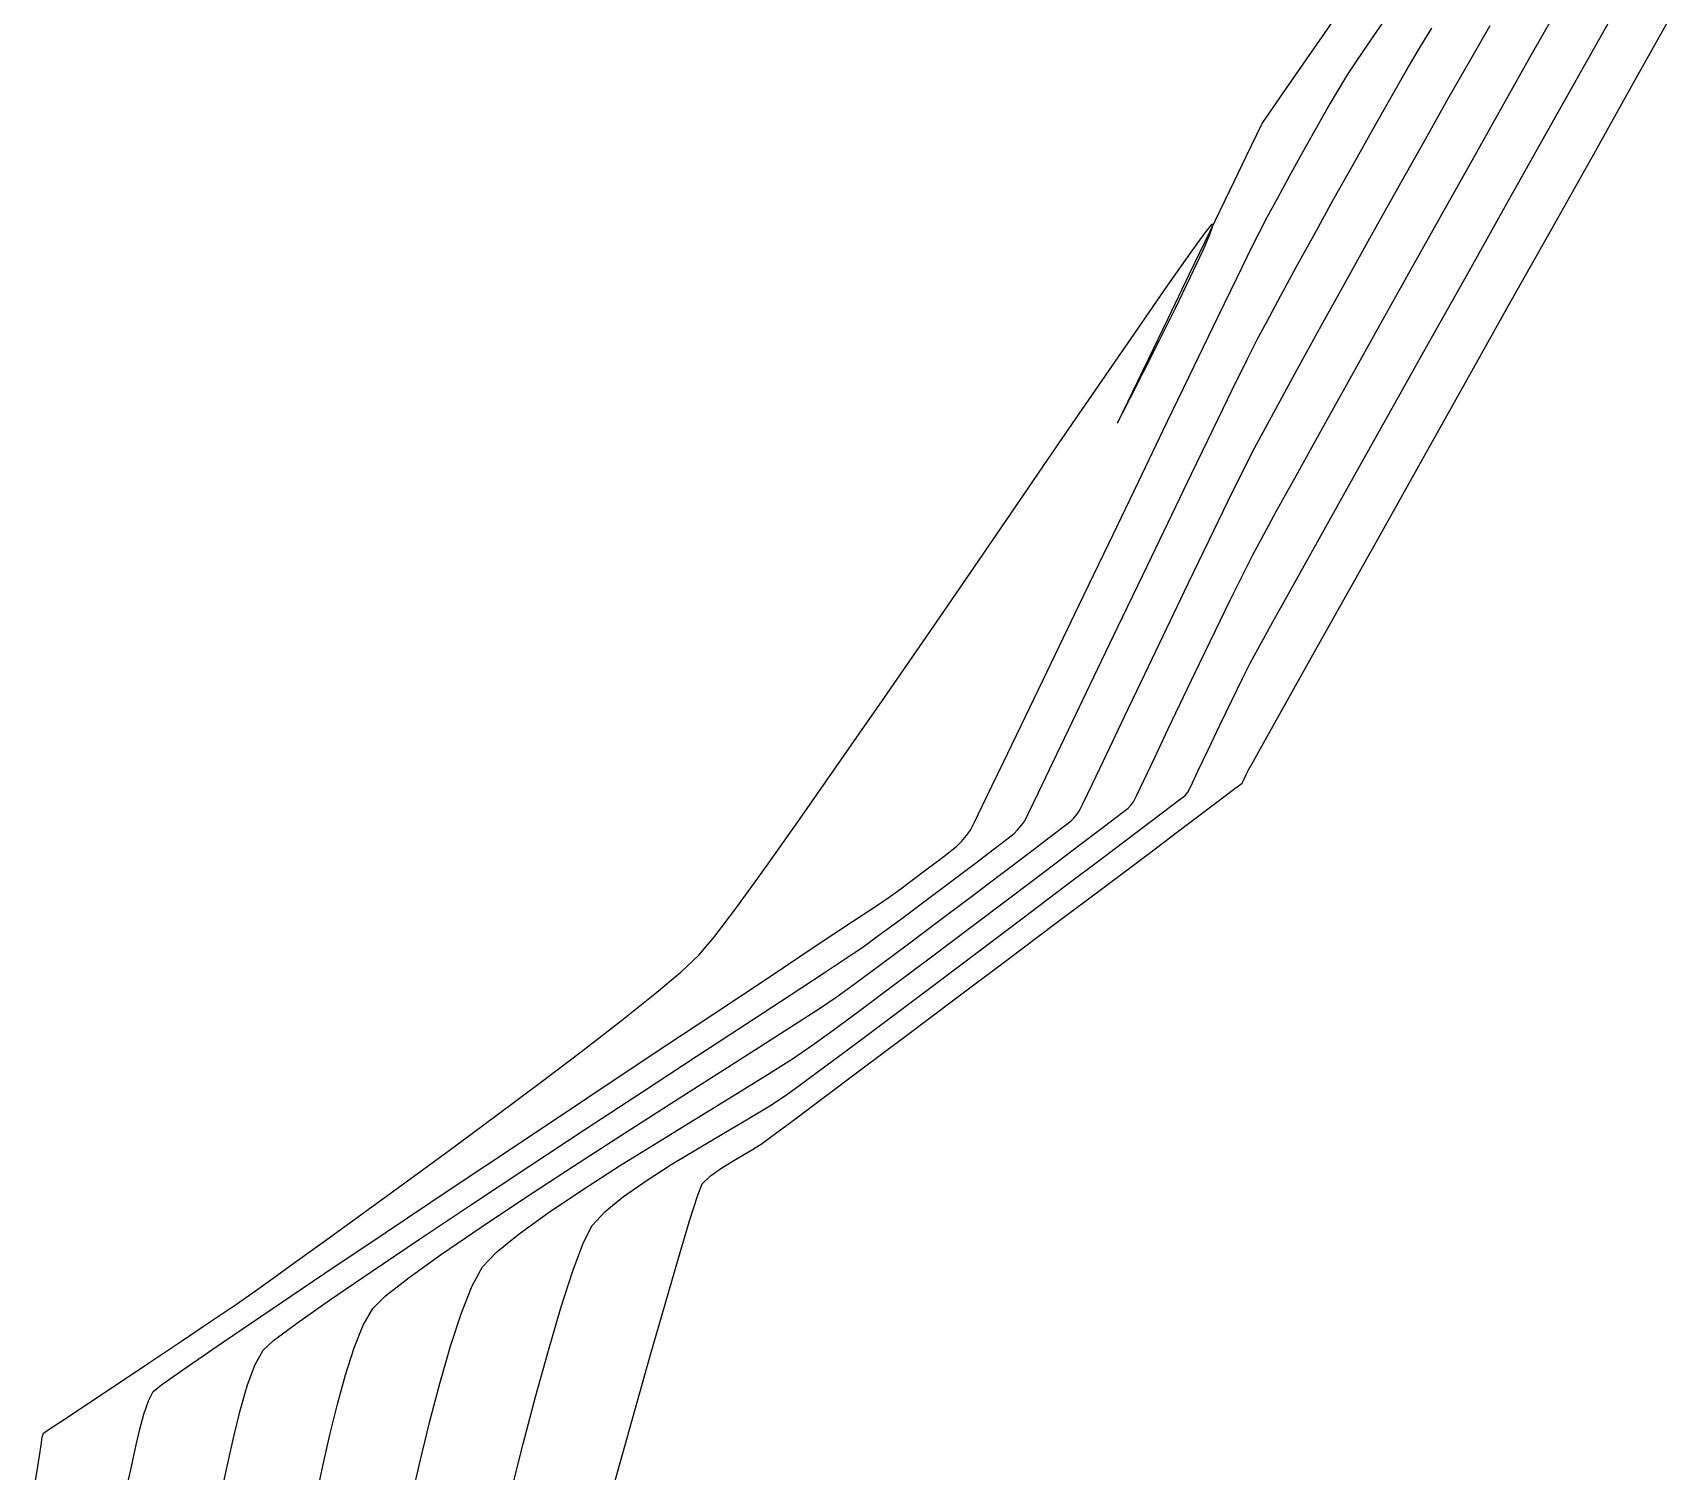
# Model space of a CAD drawing. Header units: metres. Extents: x 708868 to 711043, y 5411316 to 5413138.
# Drawn here: x 709740.9 to 709801.8, y 5412067.4 to 5412120.9 of the extents above; entities that cross this region are included whole.
import ezdxf

# ---------------------------------------------------------------- set-up
doc = ezdxf.new("R2010")
doc.units = ezdxf.units.M
for name, color, linetype in [('Rionegro 2010_Contours', 7, 'Continuous'), ('Rionegro 2014_Contours', 7, 'Continuous'), ('Rionegro 2018_Contours', 7, 'Continuous')]:
    doc.layers.add(name, color=color, linetype=linetype)

msp = doc.modelspace()

# ---------------------------------------------------------------- linework, layer by layer
at = {"layer": 'Rionegro 2010_Contours'}
for points in [[(709744.434, 5412067.03, 242), (709744.527, 5412067.45, 242), (709744.619, 5412067.855, 242), (709744.733, 5412068.379, 242), (709744.867, 5412068.955, 242), (709745.018, 5412069.519, 242), (709745.184, 5412070.007, 242), (709745.364, 5412070.354, 242), (709745.725, 5412070.639, 242), (709746.621, 5412071.272, 242), (709747.973, 5412072.201, 242), (709749.708, 5412073.378, 242), (709751.748, 5412074.753, 242), (709754.018, 5412076.276, 242), (709756.443, 5412077.897, 242), (709758.946, 5412079.566, 242), (709761.451, 5412081.235, 242), (709763.883, 5412082.852, 242), (709766.165, 5412084.369, 242), (709768.223, 5412085.736, 242), (709769.979, 5412086.903, 242), (709771.359, 5412087.82, 242), (709772.286, 5412088.437, 242), (709772.684, 5412088.706, 242), (709773.067, 5412088.984, 242), (709773.58, 5412089.363, 242), (709774.139, 5412089.78, 242), (709774.66, 5412090.173, 242), (709775.058, 5412090.478, 242), (709775.251, 5412090.632, 242), (709775.413, 5412090.803, 242), (709775.603, 5412091.027, 242), (709775.745, 5412091.215, 242), (709775.908, 5412091.545, 242), (709776.332, 5412092.42, 242), (709776.974, 5412093.749, 242), (709777.792, 5412095.447, 242), (709778.745, 5412097.426, 242), (709779.791, 5412099.597, 242), (709780.887, 5412101.875, 242), (709781.993, 5412104.17, 242), (709783.066, 5412106.396, 242), (709784.065, 5412108.465, 242), (709784.947, 5412110.29, 242), (709785.671, 5412111.783, 242), (709786.196, 5412112.856, 242), (709786.479, 5412113.422, 242), (709786.786, 5412114.003, 242), (709787.172, 5412114.721, 242), (709787.613, 5412115.53, 242), (709788.085, 5412116.382, 242), (709788.561, 5412117.231, 242), (709789.017, 5412118.03, 242), (709789.429, 5412118.733, 242), (709789.772, 5412119.293, 242), (709790.116, 5412119.812, 242), (709790.748, 5412120.736, 242), (709791.614, 5412121.992, 242)], [(709754.979, 5412066.437, 239), (709755.29, 5412067.775, 239), (709755.64, 5412069.209, 239), (709756.018, 5412070.658, 239), (709756.415, 5412072.042, 239), (709756.819, 5412073.279, 239), (709757.22, 5412074.288, 239), (709757.608, 5412074.988, 239), (709758.13, 5412075.535, 239), (709758.966, 5412076.215, 239), (709760.05, 5412076.996, 239), (709761.318, 5412077.849, 239), (709762.704, 5412078.741, 239), (709764.144, 5412079.643, 239), (709765.571, 5412080.523, 239), (709766.921, 5412081.351, 239), (709768.128, 5412082.096, 239), (709769.127, 5412082.727, 239), (709769.854, 5412083.213, 239), (709770.596, 5412083.751, 239), (709771.635, 5412084.519, 239), (709772.893, 5412085.457, 239), (709774.294, 5412086.507, 239), (709775.76, 5412087.61, 239), (709777.215, 5412088.707, 239), (709778.58, 5412089.738, 239), (709779.779, 5412090.646, 239), (709780.735, 5412091.371, 239), (709781.37, 5412091.854, 239), (709781.608, 5412092.036, 239), (709781.714, 5412092.153, 239), (709781.812, 5412092.277, 239), (709781.918, 5412092.496, 239), (709782.192, 5412093.071, 239), (709782.599, 5412093.925, 239), (709783.104, 5412094.985, 239), (709783.673, 5412096.175, 239), (709784.269, 5412097.42, 239), (709784.86, 5412098.645, 239), (709785.409, 5412099.774, 239), (709785.882, 5412100.733, 239), (709786.244, 5412101.447, 239), (709786.567, 5412102.049, 239), (709787.12, 5412103.058, 239), (709787.867, 5412104.411, 239), (709788.773, 5412106.046, 239), (709789.803, 5412107.898, 239), (709790.922, 5412109.905, 239), (709792.094, 5412112.003, 239), (709793.285, 5412114.129, 239), (709794.458, 5412116.22, 239), (709795.579, 5412118.212, 239), (709796.612, 5412120.043, 239), (709797.523, 5412121.649, 239)], [(709758.691, 5412066.737, 238), (709759.121, 5412068.416, 238), (709759.582, 5412070.163, 238), (709760.056, 5412071.88, 238), (709760.523, 5412073.471, 238), (709760.964, 5412074.841, 238), (709761.359, 5412075.893, 238), (709761.689, 5412076.532, 238), (709762.167, 5412077.048, 238), (709762.85, 5412077.607, 238), (709763.687, 5412078.193, 238), (709764.622, 5412078.79, 238), (709765.603, 5412079.383, 238), (709766.576, 5412079.954, 238), (709767.487, 5412080.489, 238), (709768.283, 5412080.97, 238), (709768.91, 5412081.383, 238), (709769.469, 5412081.79, 238), (709770.373, 5412082.46, 238), (709771.556, 5412083.343, 238), (709772.949, 5412084.386, 238), (709774.484, 5412085.538, 238), (709776.092, 5412086.748, 238), (709777.708, 5412087.964, 238), (709779.261, 5412089.134, 238), (709780.685, 5412090.208, 238), (709781.912, 5412091.133, 238), (709782.873, 5412091.859, 238), (709783.5, 5412092.333, 238), (709783.727, 5412092.504, 238), (709783.782, 5412092.567, 238), (709783.834, 5412092.631, 238), (709783.937, 5412092.848, 238), (709784.204, 5412093.409, 238), (709784.583, 5412094.204, 238), (709785.02, 5412095.118, 238), (709785.465, 5412096.04, 238), (709785.864, 5412096.857, 238), (709786.166, 5412097.455, 238), (709786.432, 5412097.942, 238), (709786.995, 5412098.958, 238), (709787.812, 5412100.428, 238), (709788.842, 5412102.274, 238), (709790.042, 5412104.421, 238), (709791.369, 5412106.794, 238), (709792.781, 5412109.316, 238), (709794.236, 5412111.911, 238), (709795.69, 5412114.504, 238), (709797.101, 5412117.019, 238), (709798.428, 5412119.38, 238), (709799.627, 5412121.51, 238)], [(709740.884, 5412066.431, 243), (709741.07, 5412067.573, 243), (709741.194, 5412068.363, 243), (709741.24, 5412068.661, 243), (709741.259, 5412068.736, 243), (709741.282, 5412068.809, 243), (709741.5, 5412068.955, 243), (709742.088, 5412069.345, 243), (709742.958, 5412069.923, 243), (709744.023, 5412070.63, 243), (709745.193, 5412071.41, 243), (709746.38, 5412072.204, 243), (709747.497, 5412072.957, 243), (709748.455, 5412073.609, 243), (709749.165, 5412074.104, 243), (709749.738, 5412074.514, 243), (709750.643, 5412075.163, 243), (709751.823, 5412076.013, 243), (709753.217, 5412077.023, 243), (709754.767, 5412078.151, 243), (709756.413, 5412079.357, 243), (709758.096, 5412080.601, 243), (709759.757, 5412081.841, 243), (709761.335, 5412083.037, 243), (709762.773, 5412084.149, 243), (709764.011, 5412085.136, 243), (709764.989, 5412085.956, 243), (709765.648, 5412086.57, 243), (709766.203, 5412087.232, 243), (709767.057, 5412088.361, 243), (709768.165, 5412089.888, 243), (709769.48, 5412091.742, 243), (709770.957, 5412093.853, 243), (709772.549, 5412096.148, 243), (709774.212, 5412098.558, 243), (709775.898, 5412101.012, 243), (709777.563, 5412103.44, 243), (709779.16, 5412105.77, 243), (709780.643, 5412107.932, 243), (709781.967, 5412109.855, 243), (709783.085, 5412111.469, 243), (709783.952, 5412112.702, 243), (709784.434, 5412113.368, 243), (709784.657, 5412113.656, 243), (709784.734, 5412113.738, 243), (709784.749, 5412113.745, 243), (709784.758, 5412113.727, 243), (709784.741, 5412113.629, 243), (709784.641, 5412113.348, 243), (709784.387, 5412112.762, 243), (709783.923, 5412111.772, 243), (709783.356, 5412110.61, 243), (709782.749, 5412109.392, 243), (709782.167, 5412108.238, 243), (709781.673, 5412107.266, 243), (709781.385, 5412106.7, 243), (709781.252, 5412106.438, 243), (709781.211, 5412106.355, 243), (709781.206, 5412106.344, 243), (709781.213, 5412106.357, 243), (709781.264, 5412106.458, 243), (709781.422, 5412106.782, 243), (709781.767, 5412107.492, 243), (709782.366, 5412108.729, 243), (709783.093, 5412110.233, 243), (709783.883, 5412111.87, 243), (709784.673, 5412113.508, 243), (709785.4, 5412115.014, 243), (709785.998, 5412116.256, 243), (709786.405, 5412117.1, 243), (709786.557, 5412117.414, 243), (709786.598, 5412117.489, 243), (709786.64, 5412117.563, 243), (709786.836, 5412117.846, 243), (709787.384, 5412118.635, 243), (709788.226, 5412119.848, 243), (709789.309, 5412121.403, 243)], [(709747.966, 5412066.899, 241), (709748.149, 5412067.742, 241), (709748.361, 5412068.686, 241), (709748.599, 5412069.653, 241), (709748.861, 5412070.564, 241), (709749.144, 5412071.339, 241), (709749.445, 5412071.899, 241), (709749.839, 5412072.251, 241), (709750.687, 5412072.883, 241), (709751.92, 5412073.75, 241), (709753.468, 5412074.811, 241), (709755.264, 5412076.022, 241), (709757.239, 5412077.339, 241), (709759.324, 5412078.719, 241), (709761.451, 5412080.12, 241), (709763.551, 5412081.498, 241), (709765.555, 5412082.811, 241), (709767.395, 5412084.014, 241), (709769.003, 5412085.065, 241), (709770.308, 5412085.921, 241), (709771.244, 5412086.539, 241), (709771.741, 5412086.875, 241), (709772.344, 5412087.312, 241), (709773.144, 5412087.904, 241), (709774.055, 5412088.585, 241), (709774.996, 5412089.292, 241), (709775.881, 5412089.961, 241), (709776.628, 5412090.528, 241), (709777.152, 5412090.929, 241), (709777.37, 5412091.1, 241), (709777.5, 5412091.238, 241), (709777.653, 5412091.417, 241), (709777.767, 5412091.569, 241), (709777.909, 5412091.856, 241), (709778.274, 5412092.615, 241), (709778.826, 5412093.765, 241), (709779.528, 5412095.228, 241), (709780.341, 5412096.924, 241), (709781.23, 5412098.775, 241), (709782.155, 5412100.702, 241), (709783.081, 5412102.626, 241), (709783.969, 5412104.467, 241), (709784.782, 5412106.147, 241), (709785.483, 5412107.587, 241), (709786.035, 5412108.708, 241), (709786.4, 5412109.43, 241), (709786.776, 5412110.14, 241), (709787.272, 5412111.061, 241), (709787.863, 5412112.147, 241), (709788.523, 5412113.349, 241), (709789.226, 5412114.62, 241), (709789.947, 5412115.912, 241), (709790.658, 5412117.178, 241), (709791.336, 5412118.369, 241), (709791.953, 5412119.439, 241), (709792.484, 5412120.34, 241), (709792.903, 5412121.024, 241)], [(709762.161, 5412065.718, 237), (709762.696, 5412067.627, 237), (709763.265, 5412069.651, 237), (709763.841, 5412071.678, 237), (709764.392, 5412073.602, 237), (709764.89, 5412075.313, 237), (709765.305, 5412076.701, 237), (709765.609, 5412077.659, 237), (709765.771, 5412078.077, 237), (709766.078, 5412078.369, 237), (709766.546, 5412078.691, 237), (709767.08, 5412079.014, 237), (709767.586, 5412079.311, 237), (709767.966, 5412079.552, 237), (709768.314, 5412079.809, 237), (709769.104, 5412080.397, 237), (709770.259, 5412081.262, 237), (709771.707, 5412082.345, 237), (709773.372, 5412083.593, 237), (709775.181, 5412084.948, 237), (709777.057, 5412086.355, 237), (709778.928, 5412087.759, 237), (709780.717, 5412089.103, 237), (709782.352, 5412090.331, 237), (709783.757, 5412091.388, 237), (709784.857, 5412092.218, 237), (709785.578, 5412092.765, 237), (709785.846, 5412092.972, 237), (709785.929, 5412093.116, 237), (709786.016, 5412093.308, 237), (709786.087, 5412093.463, 237), (709786.268, 5412093.786, 237), (709786.764, 5412094.671, 237), (709787.536, 5412096.049, 237), (709788.545, 5412097.848, 237), (709789.751, 5412099.999, 237), (709791.115, 5412102.432, 237), (709792.597, 5412105.075, 237), (709794.159, 5412107.859, 237), (709795.759, 5412110.713, 237), (709797.36, 5412113.566, 237), (709798.921, 5412116.349, 237), (709800.403, 5412118.992, 237), (709801.767, 5412121.422, 237)]]:
    msp.add_polyline3d(points, dxfattribs=at)
at = {"layer": 'Rionegro 2014_Contours'}
for points in [[(709744.434, 5412067.03, 242), (709744.527, 5412067.45, 242), (709744.619, 5412067.855, 242), (709744.733, 5412068.379, 242), (709744.867, 5412068.955, 242), (709745.018, 5412069.519, 242), (709745.184, 5412070.007, 242), (709745.364, 5412070.354, 242), (709745.725, 5412070.639, 242), (709746.621, 5412071.272, 242), (709747.973, 5412072.201, 242), (709749.708, 5412073.378, 242), (709751.748, 5412074.753, 242), (709754.018, 5412076.276, 242), (709756.443, 5412077.897, 242), (709758.946, 5412079.566, 242), (709761.451, 5412081.235, 242), (709763.883, 5412082.852, 242), (709766.165, 5412084.369, 242), (709768.223, 5412085.736, 242), (709769.979, 5412086.903, 242), (709771.359, 5412087.82, 242), (709772.286, 5412088.437, 242), (709772.684, 5412088.706, 242), (709773.067, 5412088.984, 242), (709773.58, 5412089.363, 242), (709774.139, 5412089.78, 242), (709774.66, 5412090.173, 242), (709775.058, 5412090.478, 242), (709775.251, 5412090.632, 242), (709775.413, 5412090.803, 242), (709775.603, 5412091.027, 242), (709775.745, 5412091.215, 242), (709775.908, 5412091.545, 242), (709776.332, 5412092.42, 242), (709776.974, 5412093.749, 242), (709777.792, 5412095.447, 242), (709778.745, 5412097.426, 242), (709779.791, 5412099.597, 242), (709780.887, 5412101.875, 242), (709781.993, 5412104.17, 242), (709783.066, 5412106.396, 242), (709784.065, 5412108.465, 242), (709784.947, 5412110.29, 242), (709785.671, 5412111.783, 242), (709786.196, 5412112.856, 242), (709786.479, 5412113.422, 242), (709786.786, 5412114.003, 242), (709787.172, 5412114.721, 242), (709787.613, 5412115.53, 242), (709788.085, 5412116.382, 242), (709788.561, 5412117.231, 242), (709789.017, 5412118.03, 242), (709789.429, 5412118.733, 242), (709789.772, 5412119.293, 242), (709790.116, 5412119.812, 242), (709790.748, 5412120.736, 242), (709791.614, 5412121.992, 242)], [(709754.979, 5412066.437, 239), (709755.29, 5412067.775, 239), (709755.64, 5412069.209, 239), (709756.018, 5412070.658, 239), (709756.415, 5412072.042, 239), (709756.819, 5412073.279, 239), (709757.22, 5412074.288, 239), (709757.608, 5412074.988, 239), (709758.13, 5412075.535, 239), (709758.966, 5412076.215, 239), (709760.05, 5412076.996, 239), (709761.318, 5412077.849, 239), (709762.704, 5412078.741, 239), (709764.144, 5412079.643, 239), (709765.571, 5412080.523, 239), (709766.921, 5412081.351, 239), (709768.128, 5412082.096, 239), (709769.127, 5412082.727, 239), (709769.854, 5412083.213, 239), (709770.596, 5412083.751, 239), (709771.635, 5412084.519, 239), (709772.893, 5412085.457, 239), (709774.294, 5412086.507, 239), (709775.76, 5412087.61, 239), (709777.215, 5412088.707, 239), (709778.58, 5412089.738, 239), (709779.779, 5412090.646, 239), (709780.735, 5412091.371, 239), (709781.37, 5412091.854, 239), (709781.608, 5412092.036, 239), (709781.714, 5412092.153, 239), (709781.812, 5412092.277, 239), (709781.918, 5412092.496, 239), (709782.192, 5412093.071, 239), (709782.599, 5412093.925, 239), (709783.104, 5412094.985, 239), (709783.673, 5412096.175, 239), (709784.269, 5412097.42, 239), (709784.86, 5412098.645, 239), (709785.409, 5412099.774, 239), (709785.882, 5412100.733, 239), (709786.244, 5412101.447, 239), (709786.567, 5412102.049, 239), (709787.12, 5412103.058, 239), (709787.867, 5412104.411, 239), (709788.773, 5412106.046, 239), (709789.803, 5412107.898, 239), (709790.922, 5412109.905, 239), (709792.094, 5412112.003, 239), (709793.285, 5412114.129, 239), (709794.458, 5412116.22, 239), (709795.579, 5412118.212, 239), (709796.612, 5412120.043, 239), (709797.523, 5412121.649, 239)], [(709758.691, 5412066.737, 238), (709759.121, 5412068.416, 238), (709759.582, 5412070.163, 238), (709760.056, 5412071.88, 238), (709760.523, 5412073.471, 238), (709760.964, 5412074.841, 238), (709761.359, 5412075.893, 238), (709761.689, 5412076.532, 238), (709762.167, 5412077.048, 238), (709762.85, 5412077.607, 238), (709763.687, 5412078.193, 238), (709764.622, 5412078.79, 238), (709765.603, 5412079.383, 238), (709766.576, 5412079.954, 238), (709767.487, 5412080.489, 238), (709768.283, 5412080.97, 238), (709768.91, 5412081.383, 238), (709769.469, 5412081.79, 238), (709770.373, 5412082.46, 238), (709771.556, 5412083.343, 238), (709772.949, 5412084.386, 238), (709774.484, 5412085.538, 238), (709776.092, 5412086.748, 238), (709777.708, 5412087.964, 238), (709779.261, 5412089.134, 238), (709780.685, 5412090.208, 238), (709781.912, 5412091.133, 238), (709782.873, 5412091.859, 238), (709783.5, 5412092.333, 238), (709783.727, 5412092.504, 238), (709783.782, 5412092.567, 238), (709783.834, 5412092.631, 238), (709783.937, 5412092.848, 238), (709784.204, 5412093.409, 238), (709784.583, 5412094.204, 238), (709785.02, 5412095.118, 238), (709785.465, 5412096.04, 238), (709785.864, 5412096.857, 238), (709786.166, 5412097.455, 238), (709786.432, 5412097.942, 238), (709786.995, 5412098.958, 238), (709787.812, 5412100.428, 238), (709788.842, 5412102.274, 238), (709790.042, 5412104.421, 238), (709791.369, 5412106.794, 238), (709792.781, 5412109.316, 238), (709794.236, 5412111.911, 238), (709795.69, 5412114.504, 238), (709797.101, 5412117.019, 238), (709798.428, 5412119.38, 238), (709799.627, 5412121.51, 238)], [(709740.884, 5412066.431, 243), (709741.07, 5412067.573, 243), (709741.194, 5412068.363, 243), (709741.24, 5412068.661, 243), (709741.259, 5412068.736, 243), (709741.282, 5412068.809, 243), (709741.5, 5412068.955, 243), (709742.088, 5412069.345, 243), (709742.958, 5412069.923, 243), (709744.023, 5412070.63, 243), (709745.193, 5412071.41, 243), (709746.38, 5412072.204, 243), (709747.497, 5412072.957, 243), (709748.455, 5412073.609, 243), (709749.165, 5412074.104, 243), (709749.738, 5412074.514, 243), (709750.643, 5412075.163, 243), (709751.823, 5412076.013, 243), (709753.217, 5412077.023, 243), (709754.767, 5412078.151, 243), (709756.413, 5412079.357, 243), (709758.096, 5412080.601, 243), (709759.757, 5412081.841, 243), (709761.335, 5412083.037, 243), (709762.773, 5412084.149, 243), (709764.011, 5412085.136, 243), (709764.989, 5412085.956, 243), (709765.648, 5412086.57, 243), (709766.203, 5412087.232, 243), (709767.057, 5412088.361, 243), (709768.165, 5412089.888, 243), (709769.48, 5412091.742, 243), (709770.957, 5412093.853, 243), (709772.549, 5412096.148, 243), (709774.212, 5412098.558, 243), (709775.898, 5412101.012, 243), (709777.563, 5412103.44, 243), (709779.16, 5412105.77, 243), (709780.643, 5412107.932, 243), (709781.967, 5412109.855, 243), (709783.085, 5412111.469, 243), (709783.952, 5412112.702, 243), (709784.434, 5412113.368, 243), (709784.657, 5412113.656, 243), (709784.734, 5412113.738, 243), (709784.749, 5412113.745, 243), (709784.758, 5412113.727, 243), (709784.741, 5412113.629, 243), (709784.641, 5412113.348, 243), (709784.387, 5412112.762, 243), (709783.923, 5412111.772, 243), (709783.356, 5412110.61, 243), (709782.749, 5412109.392, 243), (709782.167, 5412108.238, 243), (709781.673, 5412107.266, 243), (709781.385, 5412106.7, 243), (709781.252, 5412106.438, 243), (709781.211, 5412106.355, 243), (709781.206, 5412106.344, 243), (709781.213, 5412106.357, 243), (709781.264, 5412106.458, 243), (709781.422, 5412106.782, 243), (709781.767, 5412107.492, 243), (709782.366, 5412108.729, 243), (709783.093, 5412110.233, 243), (709783.883, 5412111.87, 243), (709784.673, 5412113.508, 243), (709785.4, 5412115.014, 243), (709785.998, 5412116.256, 243), (709786.405, 5412117.1, 243), (709786.557, 5412117.414, 243), (709786.598, 5412117.489, 243), (709786.64, 5412117.563, 243), (709786.836, 5412117.846, 243), (709787.384, 5412118.635, 243), (709788.226, 5412119.848, 243), (709789.309, 5412121.403, 243)], [(709747.966, 5412066.899, 241), (709748.149, 5412067.742, 241), (709748.361, 5412068.686, 241), (709748.599, 5412069.653, 241), (709748.861, 5412070.564, 241), (709749.144, 5412071.339, 241), (709749.445, 5412071.899, 241), (709749.839, 5412072.251, 241), (709750.687, 5412072.883, 241), (709751.92, 5412073.75, 241), (709753.468, 5412074.811, 241), (709755.264, 5412076.022, 241), (709757.239, 5412077.339, 241), (709759.324, 5412078.719, 241), (709761.451, 5412080.12, 241), (709763.551, 5412081.498, 241), (709765.555, 5412082.811, 241), (709767.395, 5412084.014, 241), (709769.003, 5412085.065, 241), (709770.308, 5412085.921, 241), (709771.244, 5412086.539, 241), (709771.741, 5412086.875, 241), (709772.344, 5412087.312, 241), (709773.144, 5412087.904, 241), (709774.055, 5412088.585, 241), (709774.996, 5412089.292, 241), (709775.881, 5412089.961, 241), (709776.628, 5412090.528, 241), (709777.152, 5412090.929, 241), (709777.37, 5412091.1, 241), (709777.5, 5412091.238, 241), (709777.653, 5412091.417, 241), (709777.767, 5412091.569, 241), (709777.909, 5412091.856, 241), (709778.274, 5412092.615, 241), (709778.826, 5412093.765, 241), (709779.528, 5412095.228, 241), (709780.341, 5412096.924, 241), (709781.23, 5412098.775, 241), (709782.155, 5412100.702, 241), (709783.081, 5412102.626, 241), (709783.969, 5412104.467, 241), (709784.782, 5412106.147, 241), (709785.483, 5412107.587, 241), (709786.035, 5412108.708, 241), (709786.4, 5412109.43, 241), (709786.776, 5412110.14, 241), (709787.272, 5412111.061, 241), (709787.863, 5412112.147, 241), (709788.523, 5412113.349, 241), (709789.226, 5412114.62, 241), (709789.947, 5412115.912, 241), (709790.658, 5412117.178, 241), (709791.336, 5412118.369, 241), (709791.953, 5412119.439, 241), (709792.484, 5412120.34, 241), (709792.903, 5412121.024, 241)], [(709751.455, 5412066.608, 240), (709751.68, 5412067.64, 240), (709751.934, 5412068.753, 240), (709752.213, 5412069.888, 240), (709752.514, 5412070.984, 240), (709752.836, 5412071.982, 240), (709753.174, 5412072.822, 240), (709753.527, 5412073.443, 240), (709754, 5412073.908, 240), (709754.875, 5412074.594, 240), (709756.082, 5412075.46, 240), (709757.55, 5412076.465, 240), (709759.207, 5412077.569, 240), (709760.983, 5412078.73, 240), (709762.808, 5412079.909, 240), (709764.609, 5412081.063, 240), (709766.317, 5412082.152, 240), (709767.861, 5412083.136, 240), (709769.169, 5412083.973, 240), (709770.172, 5412084.623, 240), (709770.797, 5412085.044, 240), (709771.474, 5412085.534, 240), (709772.382, 5412086.205, 240), (709773.45, 5412087.001, 240), (709774.609, 5412087.87, 240), (709775.787, 5412088.757, 240), (709776.913, 5412089.608, 240), (709777.917, 5412090.369, 240), (709778.728, 5412090.985, 240), (709779.276, 5412091.403, 240), (709779.489, 5412091.568, 240), (709779.587, 5412091.672, 240), (709779.703, 5412091.808, 240), (709779.789, 5412091.923, 240), (709779.927, 5412092.205, 240), (709780.282, 5412092.946, 240), (709780.813, 5412094.056, 240), (709781.476, 5412095.445, 240), (709782.231, 5412097.022, 240), (709783.034, 5412098.7, 240), (709783.846, 5412100.387, 240), (709784.622, 5412101.994, 240), (709785.321, 5412103.432, 240), (709785.902, 5412104.61, 240), (709786.322, 5412105.439, 240), (709786.7, 5412106.147, 240), (709787.259, 5412107.178, 240), (709787.968, 5412108.471, 240), (709788.793, 5412109.966, 240), (709789.702, 5412111.605, 240), (709790.661, 5412113.328, 240), (709791.638, 5412115.076, 240), (709792.6, 5412116.789, 240), (709793.514, 5412118.408, 240), (709794.348, 5412119.873, 240), (709795.067, 5412121.125, 240)], [(709762.161, 5412065.718, 237), (709762.696, 5412067.627, 237), (709763.265, 5412069.651, 237), (709763.841, 5412071.678, 237), (709764.392, 5412073.602, 237), (709764.89, 5412075.313, 237), (709765.305, 5412076.701, 237), (709765.609, 5412077.659, 237), (709765.771, 5412078.077, 237), (709766.078, 5412078.369, 237), (709766.546, 5412078.691, 237), (709767.08, 5412079.014, 237), (709767.586, 5412079.311, 237), (709767.966, 5412079.552, 237), (709768.314, 5412079.809, 237), (709769.104, 5412080.397, 237), (709770.259, 5412081.262, 237), (709771.707, 5412082.345, 237), (709773.372, 5412083.593, 237), (709775.181, 5412084.948, 237), (709777.057, 5412086.355, 237), (709778.928, 5412087.759, 237), (709780.717, 5412089.103, 237), (709782.352, 5412090.331, 237), (709783.757, 5412091.388, 237), (709784.857, 5412092.218, 237), (709785.578, 5412092.765, 237), (709785.846, 5412092.972, 237), (709785.929, 5412093.116, 237), (709786.016, 5412093.308, 237), (709786.087, 5412093.463, 237), (709786.268, 5412093.786, 237), (709786.764, 5412094.671, 237), (709787.536, 5412096.049, 237), (709788.545, 5412097.848, 237), (709789.751, 5412099.999, 237), (709791.115, 5412102.432, 237), (709792.597, 5412105.075, 237), (709794.159, 5412107.859, 237), (709795.759, 5412110.713, 237), (709797.36, 5412113.566, 237), (709798.921, 5412116.349, 237), (709800.403, 5412118.992, 237), (709801.767, 5412121.422, 237)]]:
    msp.add_polyline3d(points, dxfattribs=at)
at = {"layer": 'Rionegro 2018_Contours'}
for points in [[(709744.434, 5412067.03, 242), (709744.527, 5412067.45, 242), (709744.619, 5412067.855, 242), (709744.733, 5412068.379, 242), (709744.867, 5412068.955, 242), (709745.018, 5412069.519, 242), (709745.184, 5412070.007, 242), (709745.364, 5412070.354, 242), (709745.725, 5412070.639, 242), (709746.621, 5412071.272, 242), (709747.973, 5412072.201, 242), (709749.708, 5412073.378, 242), (709751.748, 5412074.753, 242), (709754.018, 5412076.276, 242), (709756.443, 5412077.897, 242), (709758.946, 5412079.566, 242), (709761.451, 5412081.235, 242), (709763.883, 5412082.852, 242), (709766.165, 5412084.369, 242), (709768.223, 5412085.736, 242), (709769.979, 5412086.903, 242), (709771.359, 5412087.82, 242), (709772.286, 5412088.437, 242), (709772.684, 5412088.706, 242), (709773.067, 5412088.984, 242), (709773.58, 5412089.363, 242), (709774.139, 5412089.78, 242), (709774.66, 5412090.173, 242), (709775.058, 5412090.478, 242), (709775.251, 5412090.632, 242), (709775.413, 5412090.803, 242), (709775.603, 5412091.027, 242), (709775.745, 5412091.215, 242), (709775.908, 5412091.545, 242), (709776.332, 5412092.42, 242), (709776.974, 5412093.749, 242), (709777.792, 5412095.447, 242), (709778.745, 5412097.426, 242), (709779.791, 5412099.597, 242), (709780.887, 5412101.875, 242), (709781.993, 5412104.17, 242), (709783.066, 5412106.396, 242), (709784.065, 5412108.465, 242), (709784.947, 5412110.29, 242), (709785.671, 5412111.783, 242), (709786.196, 5412112.856, 242), (709786.479, 5412113.422, 242), (709786.786, 5412114.003, 242), (709787.172, 5412114.721, 242), (709787.613, 5412115.53, 242), (709788.085, 5412116.382, 242), (709788.561, 5412117.231, 242), (709789.017, 5412118.03, 242), (709789.429, 5412118.733, 242), (709789.772, 5412119.293, 242), (709790.116, 5412119.812, 242), (709790.748, 5412120.736, 242), (709791.614, 5412121.992, 242)], [(709754.979, 5412066.437, 239), (709755.29, 5412067.775, 239), (709755.64, 5412069.209, 239), (709756.018, 5412070.658, 239), (709756.415, 5412072.042, 239), (709756.819, 5412073.279, 239), (709757.22, 5412074.288, 239), (709757.608, 5412074.988, 239), (709758.13, 5412075.535, 239), (709758.966, 5412076.215, 239), (709760.05, 5412076.996, 239), (709761.318, 5412077.849, 239), (709762.704, 5412078.741, 239), (709764.144, 5412079.643, 239), (709765.571, 5412080.523, 239), (709766.921, 5412081.351, 239), (709768.128, 5412082.096, 239), (709769.127, 5412082.727, 239), (709769.854, 5412083.213, 239), (709770.596, 5412083.751, 239), (709771.635, 5412084.519, 239), (709772.893, 5412085.457, 239), (709774.294, 5412086.507, 239), (709775.76, 5412087.61, 239), (709777.215, 5412088.707, 239), (709778.58, 5412089.738, 239), (709779.779, 5412090.646, 239), (709780.735, 5412091.371, 239), (709781.37, 5412091.854, 239), (709781.608, 5412092.036, 239), (709781.714, 5412092.153, 239), (709781.812, 5412092.277, 239), (709781.918, 5412092.496, 239), (709782.192, 5412093.071, 239), (709782.599, 5412093.925, 239), (709783.104, 5412094.985, 239), (709783.673, 5412096.175, 239), (709784.269, 5412097.42, 239), (709784.86, 5412098.645, 239), (709785.409, 5412099.774, 239), (709785.882, 5412100.733, 239), (709786.244, 5412101.447, 239), (709786.567, 5412102.049, 239), (709787.12, 5412103.058, 239), (709787.867, 5412104.411, 239), (709788.773, 5412106.046, 239), (709789.803, 5412107.898, 239), (709790.922, 5412109.905, 239), (709792.094, 5412112.003, 239), (709793.285, 5412114.129, 239), (709794.458, 5412116.22, 239), (709795.579, 5412118.212, 239), (709796.612, 5412120.043, 239), (709797.523, 5412121.649, 239)], [(709758.691, 5412066.737, 238), (709759.121, 5412068.416, 238), (709759.582, 5412070.163, 238), (709760.056, 5412071.88, 238), (709760.523, 5412073.471, 238), (709760.964, 5412074.841, 238), (709761.359, 5412075.893, 238), (709761.689, 5412076.532, 238), (709762.167, 5412077.048, 238), (709762.85, 5412077.607, 238), (709763.687, 5412078.193, 238), (709764.622, 5412078.79, 238), (709765.603, 5412079.383, 238), (709766.576, 5412079.954, 238), (709767.487, 5412080.489, 238), (709768.283, 5412080.97, 238), (709768.91, 5412081.383, 238), (709769.469, 5412081.79, 238), (709770.373, 5412082.46, 238), (709771.556, 5412083.343, 238), (709772.949, 5412084.386, 238), (709774.484, 5412085.538, 238), (709776.092, 5412086.748, 238), (709777.708, 5412087.964, 238), (709779.261, 5412089.134, 238), (709780.685, 5412090.208, 238), (709781.912, 5412091.133, 238), (709782.873, 5412091.859, 238), (709783.5, 5412092.333, 238), (709783.727, 5412092.504, 238), (709783.782, 5412092.567, 238), (709783.834, 5412092.631, 238), (709783.937, 5412092.848, 238), (709784.204, 5412093.409, 238), (709784.583, 5412094.204, 238), (709785.02, 5412095.118, 238), (709785.465, 5412096.04, 238), (709785.864, 5412096.857, 238), (709786.166, 5412097.455, 238), (709786.432, 5412097.942, 238), (709786.995, 5412098.958, 238), (709787.812, 5412100.428, 238), (709788.842, 5412102.274, 238), (709790.042, 5412104.421, 238), (709791.369, 5412106.794, 238), (709792.781, 5412109.316, 238), (709794.236, 5412111.911, 238), (709795.69, 5412114.504, 238), (709797.101, 5412117.019, 238), (709798.428, 5412119.38, 238), (709799.627, 5412121.51, 238)], [(709740.884, 5412066.431, 243), (709741.07, 5412067.573, 243), (709741.194, 5412068.363, 243), (709741.24, 5412068.661, 243), (709741.259, 5412068.736, 243), (709741.282, 5412068.809, 243), (709741.5, 5412068.955, 243), (709742.088, 5412069.345, 243), (709742.958, 5412069.923, 243), (709744.023, 5412070.63, 243), (709745.193, 5412071.41, 243), (709746.38, 5412072.204, 243), (709747.497, 5412072.957, 243), (709748.455, 5412073.609, 243), (709749.165, 5412074.104, 243), (709749.738, 5412074.514, 243), (709750.643, 5412075.163, 243), (709751.823, 5412076.013, 243), (709753.217, 5412077.023, 243), (709754.767, 5412078.151, 243), (709756.413, 5412079.357, 243), (709758.096, 5412080.601, 243), (709759.757, 5412081.841, 243), (709761.335, 5412083.037, 243), (709762.773, 5412084.149, 243), (709764.011, 5412085.136, 243), (709764.989, 5412085.956, 243), (709765.648, 5412086.57, 243), (709766.203, 5412087.232, 243), (709767.057, 5412088.361, 243), (709768.165, 5412089.888, 243), (709769.48, 5412091.742, 243), (709770.957, 5412093.853, 243), (709772.549, 5412096.148, 243), (709774.212, 5412098.558, 243), (709775.898, 5412101.012, 243), (709777.563, 5412103.44, 243), (709779.16, 5412105.77, 243), (709780.643, 5412107.932, 243), (709781.967, 5412109.855, 243), (709783.085, 5412111.469, 243), (709783.952, 5412112.702, 243), (709784.434, 5412113.368, 243), (709784.657, 5412113.656, 243), (709784.734, 5412113.738, 243), (709784.749, 5412113.745, 243), (709784.758, 5412113.727, 243), (709784.741, 5412113.629, 243), (709784.641, 5412113.348, 243), (709784.387, 5412112.762, 243), (709783.923, 5412111.772, 243), (709783.356, 5412110.61, 243), (709782.749, 5412109.392, 243), (709782.167, 5412108.238, 243), (709781.673, 5412107.266, 243), (709781.385, 5412106.7, 243), (709781.252, 5412106.438, 243), (709781.211, 5412106.355, 243), (709781.206, 5412106.344, 243), (709781.213, 5412106.357, 243), (709781.264, 5412106.458, 243), (709781.422, 5412106.782, 243), (709781.767, 5412107.492, 243), (709782.366, 5412108.729, 243), (709783.093, 5412110.233, 243), (709783.883, 5412111.87, 243), (709784.673, 5412113.508, 243), (709785.4, 5412115.014, 243), (709785.998, 5412116.256, 243), (709786.405, 5412117.1, 243), (709786.557, 5412117.414, 243), (709786.598, 5412117.489, 243), (709786.64, 5412117.563, 243), (709786.836, 5412117.846, 243), (709787.384, 5412118.635, 243), (709788.226, 5412119.848, 243), (709789.309, 5412121.403, 243)], [(709747.966, 5412066.899, 241), (709748.149, 5412067.742, 241), (709748.361, 5412068.686, 241), (709748.599, 5412069.653, 241), (709748.861, 5412070.564, 241), (709749.144, 5412071.339, 241), (709749.445, 5412071.899, 241), (709749.839, 5412072.251, 241), (709750.687, 5412072.883, 241), (709751.92, 5412073.75, 241), (709753.468, 5412074.811, 241), (709755.264, 5412076.022, 241), (709757.239, 5412077.339, 241), (709759.324, 5412078.719, 241), (709761.451, 5412080.12, 241), (709763.551, 5412081.498, 241), (709765.555, 5412082.811, 241), (709767.395, 5412084.014, 241), (709769.003, 5412085.065, 241), (709770.308, 5412085.921, 241), (709771.244, 5412086.539, 241), (709771.741, 5412086.875, 241), (709772.344, 5412087.312, 241), (709773.144, 5412087.904, 241), (709774.055, 5412088.585, 241), (709774.996, 5412089.292, 241), (709775.881, 5412089.961, 241), (709776.628, 5412090.528, 241), (709777.152, 5412090.929, 241), (709777.37, 5412091.1, 241), (709777.5, 5412091.238, 241), (709777.653, 5412091.417, 241), (709777.767, 5412091.569, 241), (709777.909, 5412091.856, 241), (709778.274, 5412092.615, 241), (709778.826, 5412093.765, 241), (709779.528, 5412095.228, 241), (709780.341, 5412096.924, 241), (709781.23, 5412098.775, 241), (709782.155, 5412100.702, 241), (709783.081, 5412102.626, 241), (709783.969, 5412104.467, 241), (709784.782, 5412106.147, 241), (709785.483, 5412107.587, 241), (709786.035, 5412108.708, 241), (709786.4, 5412109.43, 241), (709786.776, 5412110.14, 241), (709787.272, 5412111.061, 241), (709787.863, 5412112.147, 241), (709788.523, 5412113.349, 241), (709789.226, 5412114.62, 241), (709789.947, 5412115.912, 241), (709790.658, 5412117.178, 241), (709791.336, 5412118.369, 241), (709791.953, 5412119.439, 241), (709792.484, 5412120.34, 241), (709792.903, 5412121.024, 241)], [(709751.455, 5412066.608, 240), (709751.68, 5412067.64, 240), (709751.934, 5412068.753, 240), (709752.213, 5412069.888, 240), (709752.514, 5412070.984, 240), (709752.836, 5412071.982, 240), (709753.174, 5412072.822, 240), (709753.527, 5412073.443, 240), (709754, 5412073.908, 240), (709754.875, 5412074.594, 240), (709756.082, 5412075.46, 240), (709757.55, 5412076.465, 240), (709759.207, 5412077.569, 240), (709760.983, 5412078.73, 240), (709762.808, 5412079.909, 240), (709764.609, 5412081.063, 240), (709766.317, 5412082.152, 240), (709767.861, 5412083.136, 240), (709769.169, 5412083.973, 240), (709770.172, 5412084.623, 240), (709770.797, 5412085.044, 240), (709771.474, 5412085.534, 240), (709772.382, 5412086.205, 240), (709773.45, 5412087.001, 240), (709774.609, 5412087.87, 240), (709775.787, 5412088.757, 240), (709776.913, 5412089.608, 240), (709777.917, 5412090.369, 240), (709778.728, 5412090.985, 240), (709779.276, 5412091.403, 240), (709779.489, 5412091.568, 240), (709779.587, 5412091.672, 240), (709779.703, 5412091.808, 240), (709779.789, 5412091.923, 240), (709779.927, 5412092.205, 240), (709780.282, 5412092.946, 240), (709780.813, 5412094.056, 240), (709781.476, 5412095.445, 240), (709782.231, 5412097.022, 240), (709783.034, 5412098.7, 240), (709783.846, 5412100.387, 240), (709784.622, 5412101.994, 240), (709785.321, 5412103.432, 240), (709785.902, 5412104.61, 240), (709786.322, 5412105.439, 240), (709786.7, 5412106.147, 240), (709787.259, 5412107.178, 240), (709787.968, 5412108.471, 240), (709788.793, 5412109.966, 240), (709789.702, 5412111.605, 240), (709790.661, 5412113.328, 240), (709791.638, 5412115.076, 240), (709792.6, 5412116.789, 240), (709793.514, 5412118.408, 240), (709794.348, 5412119.873, 240), (709795.067, 5412121.125, 240)], [(709762.161, 5412065.718, 237), (709762.696, 5412067.627, 237), (709763.265, 5412069.651, 237), (709763.841, 5412071.678, 237), (709764.392, 5412073.602, 237), (709764.89, 5412075.313, 237), (709765.305, 5412076.701, 237), (709765.609, 5412077.659, 237), (709765.771, 5412078.077, 237), (709766.078, 5412078.369, 237), (709766.546, 5412078.691, 237), (709767.08, 5412079.014, 237), (709767.586, 5412079.311, 237), (709767.966, 5412079.552, 237), (709768.314, 5412079.809, 237), (709769.104, 5412080.397, 237), (709770.259, 5412081.262, 237), (709771.707, 5412082.345, 237), (709773.372, 5412083.593, 237), (709775.181, 5412084.948, 237), (709777.057, 5412086.355, 237), (709778.928, 5412087.759, 237), (709780.717, 5412089.103, 237), (709782.352, 5412090.331, 237), (709783.757, 5412091.388, 237), (709784.857, 5412092.218, 237), (709785.578, 5412092.765, 237), (709785.846, 5412092.972, 237), (709785.929, 5412093.116, 237), (709786.016, 5412093.308, 237), (709786.087, 5412093.463, 237), (709786.268, 5412093.786, 237), (709786.764, 5412094.671, 237), (709787.536, 5412096.049, 237), (709788.545, 5412097.848, 237), (709789.751, 5412099.999, 237), (709791.115, 5412102.432, 237), (709792.597, 5412105.075, 237), (709794.159, 5412107.859, 237), (709795.759, 5412110.713, 237), (709797.36, 5412113.566, 237), (709798.921, 5412116.349, 237), (709800.403, 5412118.992, 237), (709801.767, 5412121.422, 237)]]:
    msp.add_polyline3d(points, dxfattribs=at)

doc.saveas('drawing.dxf')
